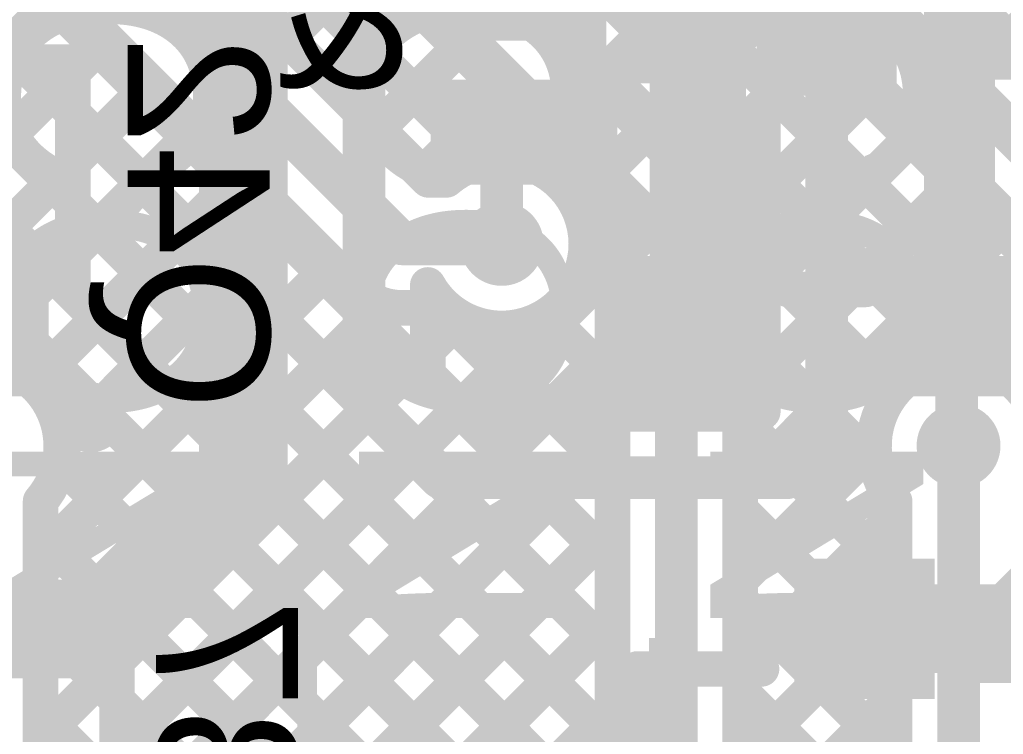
# Model space of a CAD drawing. Header units: millimetres. Extents: x -0.33 to 3.26, y -0.12 to 2.83.
# Drawn here: x 2.186 to 2.4631, y 1.9403 to 2.1414 of the extents above; entities that cross this region are included whole.
import ezdxf

# ---------------------------------------------------------------- set-up
doc = ezdxf.new("R2010")
doc.units = ezdxf.units.MM
doc.header["$MEASUREMENT"] = 0
for name, color, linetype in [('BottomLayer', 5, 'Continuous'), ('BottomOverlay', 54, 'Continuous'), ('BottomPaste', 16, 'Continuous'), ('BottomSolder', 6, 'Continuous'), ('TopLayer', 1, 'Continuous'), ('TopOverlay', 2, 'Continuous'), ('ViaHoleLayer', 16, 'Continuous')]:
    doc.layers.add(name, color=color, linetype=linetype)
doc.styles.add('Arial', font='', dxfattribs={"height": 0.2})
doc.styles.get('Arial').set_extended_font_data('Arial')

# ---------------------------------------------------------------- blocks, each defined once
blk = doc.blocks.new('R__0402_B_129')
at = {"layer": 'BottomLayer'}
for points in [[(-0.0095, 0.0125), (-0.0095, -0.0125), (-0.0275, -0.0125), (-0.0275, 0.0125)], [(0.0275, 0.0125), (0.0275, -0.0125), (0.0095, -0.0125), (0.0095, 0.0125)]]:
    blk.add_hatch(color=5, dxfattribs=at).paths.add_polyline_path(points)
at = {"layer": 'BottomPaste'}
for points in [[(-0.0095, 0.0125), (-0.0095, -0.0125), (-0.0275, -0.0125), (-0.0275, 0.0125)], [(0.0275, 0.0125), (0.0275, -0.0125), (0.0095, -0.0125), (0.0095, 0.0125)]]:
    blk.add_hatch(color=16, dxfattribs=at).paths.add_polyline_path(points)
at = {"layer": 'BottomSolder'}
for points in [[(-0.0055, 0.0165), (-0.0055, -0.0165), (-0.0315, -0.0165), (-0.0315, 0.0165)], [(0.0315, 0.0165), (0.0315, -0.0165), (0.0055, -0.0165), (0.0055, 0.0165)]]:
    blk.add_hatch(color=6, dxfattribs=at).paths.add_polyline_path(points)
at = {"layer": 'BottomOverlay', "const_width": 0.005}
for points in [[(-0.0325, 0.0175), (-0.0325, -0.0175)], [(-0.0325, 0.0175), (-0.0085, 0.0175)], [(0.0085, 0.0175), (0.0325, 0.0175)], [(0.0325, 0.0175), (0.0325, -0.0175)], [(-0.0325, -0.0175), (-0.0085, -0.0175)], [(0.0085, -0.0175), (0.0325, -0.0175)]]:
    blk.add_lwpolyline(points, dxfattribs=at)
at = {"layer": 'BottomOverlay', "const_width": 0.0025}
for points in [[(-0.03375, 0.0175, 1), (-0.03125, 0.0175, 1)], [(-0.03375, 0.0175, 1), (-0.03125, 0.0175, 1)], [(-0.00975, 0.0175, 1), (-0.00725, 0.0175, 1)], [(0.00725, 0.0175, 1), (0.00975, 0.0175, 1)], [(0.03125, 0.0175, 1), (0.03375, 0.0175, 1)], [(0.03125, 0.0175, 1), (0.03375, 0.0175, 1)], [(-0.03375, -0.0175, 1), (-0.03125, -0.0175, 1)], [(-0.03375, -0.0175, 1), (-0.03125, -0.0175, 1)], [(-0.00975, -0.0175, 1), (-0.00725, -0.0175, 1)], [(0.00725, -0.0175, 1), (0.00975, -0.0175, 1)], [(0.03125, -0.0175, 1), (0.03375, -0.0175, 1)], [(0.03125, -0.0175, 1), (0.03375, -0.0175, 1)]]:
    blk.add_lwpolyline(points, format="xyb", close=True, dxfattribs=at)
blk = doc.blocks.new('SOT23_3_B_179')
at = {"layer": 'BottomLayer'}
for points in [[(-0.02166, 0.02657), (-0.05316, 0.02657), (-0.05316, 0.05807), (-0.02166, 0.05807)], [(0.05314, 0.02657), (0.02165, 0.02657), (0.02165, 0.05807), (0.05314, 0.05807)], [(0.01574, -0.05807), (-0.01575, -0.05807), (-0.01575, -0.02657), (0.01574, -0.02657)]]:
    blk.add_hatch(color=5, dxfattribs=at).paths.add_polyline_path(points)
at = {"layer": 'BottomPaste'}
for points in [[(-0.02166, 0.02657), (-0.05316, 0.02657), (-0.05316, 0.05807), (-0.02166, 0.05807)], [(0.05314, 0.02657), (0.02165, 0.02657), (0.02165, 0.05807), (0.05314, 0.05807)], [(0.01574, -0.05807), (-0.01575, -0.05807), (-0.01575, -0.02657), (0.01574, -0.02657)]]:
    blk.add_hatch(color=16, dxfattribs=at).paths.add_polyline_path(points)
at = {"layer": 'BottomSolder'}
for points in [[(-0.01766, 0.02257), (-0.05716, 0.02257), (-0.05716, 0.06207), (-0.01766, 0.06207)], [(0.05714, 0.02257), (0.01765, 0.02257), (0.01765, 0.06207), (0.05714, 0.06207)], [(0.01974, -0.06207), (-0.01975, -0.06207), (-0.01975, -0.02257), (0.01974, -0.02257)]]:
    blk.add_hatch(color=6, dxfattribs=at).paths.add_polyline_path(points)
at = {"layer": 'BottomOverlay'}
for points, const_width in [([(-0.06409, 0.068, 1), (-0.07393, 0.068, 1)], 0.00984), ([(-0.07639, 0.068, 1), (-0.07147, 0.068, 1)], 0.00492), ([(-0.06655, 0.068, 1), (-0.06162, 0.068, 1)], 0.00492), ([(-0.01351, 0.032, 1), (-0.00851, 0.032, 1)], 0.005), ([(0.00849, 0.032, 1), (0.01349, 0.032, 1)], 0.005), ([(-0.06651, 0.03, 1), (-0.06151, 0.03, 1)], 0.005), ([(0.06149, 0.03, 1), (0.06649, 0.03, 1)], 0.005), ([(-0.06651, -0.032, 1), (-0.06151, -0.032, 1)], 0.005), ([(-0.06651, -0.032, 1), (-0.06151, -0.032, 1)], 0.005), ([(-0.03151, -0.032, 1), (-0.02651, -0.032, 1)], 0.005), ([(0.02649, -0.031, 1), (0.03149, -0.031, 1)], 0.005), ([(0.06149, -0.031, 1), (0.06649, -0.031, 1)], 0.005), ([(0.06149, -0.031, 1), (0.06649, -0.031, 1)], 0.005)]:
    blk.add_lwpolyline(points, format="xyb", close=True, dxfattribs=dict(at, const_width=const_width))
at = {"layer": 'BottomOverlay', "const_width": 0.01}
for points in [[(0.01099, 0.032), (-0.01101, 0.032)], [(-0.06401, 0.03), (-0.06401, -0.032)], [(0.06399, 0.03), (0.06399, -0.031)], [(-0.02901, -0.032), (-0.06401, -0.032)], [(0.06399, -0.031), (0.02899, -0.031)]]:
    blk.add_lwpolyline(points, dxfattribs=at)
blk = doc.blocks.new('SOT23_3_B_184')
at = {"layer": 'BottomLayer'}
for points in [[(-0.02166, 0.02657), (-0.05316, 0.02657), (-0.05316, 0.05807), (-0.02166, 0.05807)], [(0.05314, 0.02657), (0.02165, 0.02657), (0.02165, 0.05807), (0.05314, 0.05807)], [(0.01574, -0.05807), (-0.01575, -0.05807), (-0.01575, -0.02657), (0.01574, -0.02657)]]:
    blk.add_hatch(color=5, dxfattribs=at).paths.add_polyline_path(points)
at = {"layer": 'BottomPaste'}
for points in [[(-0.02166, 0.02657), (-0.05316, 0.02657), (-0.05316, 0.05807), (-0.02166, 0.05807)], [(0.05314, 0.02657), (0.02165, 0.02657), (0.02165, 0.05807), (0.05314, 0.05807)], [(0.01574, -0.05807), (-0.01575, -0.05807), (-0.01575, -0.02657), (0.01574, -0.02657)]]:
    blk.add_hatch(color=16, dxfattribs=at).paths.add_polyline_path(points)
at = {"layer": 'BottomSolder'}
for points in [[(-0.01766, 0.02257), (-0.05716, 0.02257), (-0.05716, 0.06207), (-0.01766, 0.06207)], [(0.05714, 0.02257), (0.01765, 0.02257), (0.01765, 0.06207), (0.05714, 0.06207)], [(0.01974, -0.06207), (-0.01975, -0.06207), (-0.01975, -0.02257), (0.01974, -0.02257)]]:
    blk.add_hatch(color=6, dxfattribs=at).paths.add_polyline_path(points)
at = {"layer": 'BottomOverlay'}
for points, const_width in [([(-0.06409, 0.068, 1), (-0.07393, 0.068, 1)], 0.00984), ([(-0.07639, 0.068, 1), (-0.07147, 0.068, 1)], 0.00492), ([(-0.06655, 0.068, 1), (-0.06162, 0.068, 1)], 0.00492), ([(-0.01351, 0.032, 1), (-0.00851, 0.032, 1)], 0.005), ([(0.00849, 0.032, 1), (0.01349, 0.032, 1)], 0.005), ([(-0.06651, 0.03, 1), (-0.06151, 0.03, 1)], 0.005), ([(0.06149, 0.03, 1), (0.06649, 0.03, 1)], 0.005), ([(-0.06651, -0.032, 1), (-0.06151, -0.032, 1)], 0.005), ([(-0.06651, -0.032, 1), (-0.06151, -0.032, 1)], 0.005), ([(-0.03151, -0.032, 1), (-0.02651, -0.032, 1)], 0.005), ([(0.02649, -0.031, 1), (0.03149, -0.031, 1)], 0.005), ([(0.06149, -0.031, 1), (0.06649, -0.031, 1)], 0.005), ([(0.06149, -0.031, 1), (0.06649, -0.031, 1)], 0.005)]:
    blk.add_lwpolyline(points, format="xyb", close=True, dxfattribs=dict(at, const_width=const_width))
at = {"layer": 'BottomOverlay', "const_width": 0.01}
for points in [[(0.01099, 0.032), (-0.01101, 0.032)], [(-0.06401, 0.03), (-0.06401, -0.032)], [(0.06399, 0.03), (0.06399, -0.031)], [(-0.02901, -0.032), (-0.06401, -0.032)], [(0.06399, -0.031), (0.02899, -0.031)]]:
    blk.add_lwpolyline(points, dxfattribs=at)
blk = doc.blocks.new('SOT23_3_B_185')
at = {"layer": 'BottomLayer'}
for points in [[(-0.02166, 0.02657), (-0.05316, 0.02657), (-0.05316, 0.05807), (-0.02166, 0.05807)], [(0.05314, 0.02657), (0.02165, 0.02657), (0.02165, 0.05807), (0.05314, 0.05807)], [(0.01574, -0.05807), (-0.01575, -0.05807), (-0.01575, -0.02657), (0.01574, -0.02657)]]:
    blk.add_hatch(color=5, dxfattribs=at).paths.add_polyline_path(points)
at = {"layer": 'BottomPaste'}
for points in [[(-0.02166, 0.02657), (-0.05316, 0.02657), (-0.05316, 0.05807), (-0.02166, 0.05807)], [(0.05314, 0.02657), (0.02165, 0.02657), (0.02165, 0.05807), (0.05314, 0.05807)], [(0.01574, -0.05807), (-0.01575, -0.05807), (-0.01575, -0.02657), (0.01574, -0.02657)]]:
    blk.add_hatch(color=16, dxfattribs=at).paths.add_polyline_path(points)
at = {"layer": 'BottomSolder'}
for points in [[(-0.01766, 0.02257), (-0.05716, 0.02257), (-0.05716, 0.06207), (-0.01766, 0.06207)], [(0.05714, 0.02257), (0.01765, 0.02257), (0.01765, 0.06207), (0.05714, 0.06207)], [(0.01974, -0.06207), (-0.01975, -0.06207), (-0.01975, -0.02257), (0.01974, -0.02257)]]:
    blk.add_hatch(color=6, dxfattribs=at).paths.add_polyline_path(points)
at = {"layer": 'BottomOverlay'}
for points, const_width in [([(-0.06409, 0.068, 1), (-0.07393, 0.068, 1)], 0.00984), ([(-0.07639, 0.068, 1), (-0.07147, 0.068, 1)], 0.00492), ([(-0.06655, 0.068, 1), (-0.06162, 0.068, 1)], 0.00492), ([(-0.01351, 0.032, 1), (-0.00851, 0.032, 1)], 0.005), ([(0.00849, 0.032, 1), (0.01349, 0.032, 1)], 0.005), ([(-0.06651, 0.03, 1), (-0.06151, 0.03, 1)], 0.005), ([(0.06149, 0.03, 1), (0.06649, 0.03, 1)], 0.005), ([(-0.06651, -0.032, 1), (-0.06151, -0.032, 1)], 0.005), ([(-0.06651, -0.032, 1), (-0.06151, -0.032, 1)], 0.005), ([(-0.03151, -0.032, 1), (-0.02651, -0.032, 1)], 0.005), ([(0.02649, -0.031, 1), (0.03149, -0.031, 1)], 0.005), ([(0.06149, -0.031, 1), (0.06649, -0.031, 1)], 0.005), ([(0.06149, -0.031, 1), (0.06649, -0.031, 1)], 0.005)]:
    blk.add_lwpolyline(points, format="xyb", close=True, dxfattribs=dict(at, const_width=const_width))
at = {"layer": 'BottomOverlay', "const_width": 0.01}
for points in [[(0.01099, 0.032), (-0.01101, 0.032)], [(-0.06401, 0.03), (-0.06401, -0.032)], [(0.06399, 0.03), (0.06399, -0.031)], [(-0.02901, -0.032), (-0.06401, -0.032)], [(0.06399, -0.031), (0.02899, -0.031)]]:
    blk.add_lwpolyline(points, dxfattribs=at)
blk = doc.blocks.new('SOT23_3_B_194')
at = {"layer": 'BottomLayer'}
for points in [[(-0.02166, 0.02657), (-0.05316, 0.02657), (-0.05316, 0.05807), (-0.02166, 0.05807)], [(0.05314, 0.02657), (0.02165, 0.02657), (0.02165, 0.05807), (0.05314, 0.05807)], [(0.01574, -0.05807), (-0.01575, -0.05807), (-0.01575, -0.02657), (0.01574, -0.02657)]]:
    blk.add_hatch(color=5, dxfattribs=at).paths.add_polyline_path(points)
at = {"layer": 'BottomPaste'}
for points in [[(-0.02166, 0.02657), (-0.05316, 0.02657), (-0.05316, 0.05807), (-0.02166, 0.05807)], [(0.05314, 0.02657), (0.02165, 0.02657), (0.02165, 0.05807), (0.05314, 0.05807)], [(0.01574, -0.05807), (-0.01575, -0.05807), (-0.01575, -0.02657), (0.01574, -0.02657)]]:
    blk.add_hatch(color=16, dxfattribs=at).paths.add_polyline_path(points)
at = {"layer": 'BottomSolder'}
for points in [[(-0.01766, 0.02257), (-0.05716, 0.02257), (-0.05716, 0.06207), (-0.01766, 0.06207)], [(0.05714, 0.02257), (0.01765, 0.02257), (0.01765, 0.06207), (0.05714, 0.06207)], [(0.01974, -0.06207), (-0.01975, -0.06207), (-0.01975, -0.02257), (0.01974, -0.02257)]]:
    blk.add_hatch(color=6, dxfattribs=at).paths.add_polyline_path(points)
at = {"layer": 'BottomOverlay'}
for points, const_width in [([(-0.06409, 0.068, 1), (-0.07393, 0.068, 1)], 0.00984), ([(-0.07639, 0.068, 1), (-0.07147, 0.068, 1)], 0.00492), ([(-0.06655, 0.068, 1), (-0.06162, 0.068, 1)], 0.00492), ([(-0.01351, 0.032, 1), (-0.00851, 0.032, 1)], 0.005), ([(0.00849, 0.032, 1), (0.01349, 0.032, 1)], 0.005), ([(-0.06651, 0.03, 1), (-0.06151, 0.03, 1)], 0.005), ([(0.06149, 0.03, 1), (0.06649, 0.03, 1)], 0.005), ([(-0.06651, -0.032, 1), (-0.06151, -0.032, 1)], 0.005), ([(-0.06651, -0.032, 1), (-0.06151, -0.032, 1)], 0.005), ([(-0.03151, -0.032, 1), (-0.02651, -0.032, 1)], 0.005), ([(0.02649, -0.031, 1), (0.03149, -0.031, 1)], 0.005), ([(0.06149, -0.031, 1), (0.06649, -0.031, 1)], 0.005), ([(0.06149, -0.031, 1), (0.06649, -0.031, 1)], 0.005)]:
    blk.add_lwpolyline(points, format="xyb", close=True, dxfattribs=dict(at, const_width=const_width))
at = {"layer": 'BottomOverlay', "const_width": 0.01}
for points in [[(0.01099, 0.032), (-0.01101, 0.032)], [(-0.06401, 0.03), (-0.06401, -0.032)], [(0.06399, 0.03), (0.06399, -0.031)], [(-0.02901, -0.032), (-0.06401, -0.032)], [(0.06399, -0.031), (0.02899, -0.031)]]:
    blk.add_lwpolyline(points, dxfattribs=at)

msp = doc.modelspace()

# ---------------------------------------------------------------- hatches: boundary and pattern name
at = {"layer": 'BottomLayer'}
h = msp.add_hatch(color=5, dxfattribs=at)
edge = h.paths.add_edge_path()
edge.add_arc((2.37596, 2.145), 0.01181, 0, 360)
h = msp.add_hatch(color=5, dxfattribs=at)
edge = h.paths.add_edge_path()
edge.add_arc((2.32182, 2.07832), 0.01181, 0, 360)
h = msp.add_hatch(color=5, dxfattribs=at)
edge = h.paths.add_edge_path()
edge.add_arc((2.4505, 2.0215), 0.01181, 0, 360)
at = {"layer": 'TopLayer'}
h = msp.add_hatch(color=1, dxfattribs=at)
edge = h.paths.add_edge_path()
edge.add_arc((2.37596, 2.145), 0.01181, 0, 360)
h = msp.add_hatch(color=1, dxfattribs=at)
edge = h.paths.add_edge_path()
edge.add_arc((2.32182, 2.07832), 0.01181, 0, 360)
h = msp.add_hatch(color=1, dxfattribs=at)
edge = h.paths.add_edge_path()
edge.add_arc((2.4505, 2.0215), 0.01181, 0, 360)
at = {"layer": 'ViaHoleLayer'}
h = msp.add_hatch(color=16, dxfattribs=at)
edge = h.paths.add_edge_path()
edge.add_arc((2.37596, 2.145), 0.00591, 0, 360)
h = msp.add_hatch(color=16, dxfattribs=at)
edge = h.paths.add_edge_path()
edge.add_arc((2.32182, 2.07832), 0.00591, 0, 360)
h = msp.add_hatch(color=16, dxfattribs=at)
edge = h.paths.add_edge_path()
edge.add_arc((2.4505, 2.0215), 0.00591, 0, 360)

# ---------------------------------------------------------------- linework, layer by layer
at = {"layer": 'BottomLayer'}
for points, const_width in [([(2.249, 2.01215), (2.249, 2.341)], 0.025), ([(2.37596, 2.145), (2.37596, 2.17393)], 0.025), ([(2.45076, 2.05518), (2.45076, 2.17718)], 0.02), ([(2.34632, 2.1325), (2.34632, 2.1695)], 0.01), ([(2.38562, 2.11207), (2.38562, 2.16757)], 0.01), ([(2.34632, 2.12205), (2.38562, 2.16134)], 0.01), ([(2.34632, 2.15933), (2.38562, 2.12004)], 0.01), ([(2.37596, 2.05518), (2.37596, 2.145)], 0.025), ([(2.283, 2.135), (2.2965, 2.1485)], 0.012), ([(2.283, 2.03415), (2.283, 2.135)], 0.012), ([(2.41336, 2.02359), (2.41336, 2.13332)], 0.012), ([(2.34632, 2.09376), (2.38562, 2.13306)], 0.01), ([(2.34632, 2.1275), (2.34632, 2.1325)], 0.01), ([(2.34632, 2.1275), (2.34632, 2.1325)], 0.01), ([(2.34632, 2.13105), (2.39536, 2.08201)], 0.01), ([(2.34632, 2.0905), (2.34632, 2.1275)], 0.01), ([(2.31172, 2.03088), (2.39292, 2.11207)], 0.01), ([(2.32182, 2.07832), (2.32182, 2.1115)], 0.012), ([(2.38562, 2.11207), (2.39536, 2.11207)], 0.01), ([(2.39536, 2.03105), (2.39536, 2.11207)], 0.01), ([(2.34632, 2.10277), (2.39536, 2.05373)], 0.01), ([(2.34305, 2.0905), (2.34632, 2.09376)], 0.01), ([(2.34228, 2.0905), (2.34632, 2.0905)], 0.01), ([(2.33962, 2.0305), (2.39536, 2.08624)], 0.01), ([(2.34545, 2.07536), (2.39031, 2.0305)], 0.01), ([(2.301, 2.0416), (2.301, 2.06677)], 0.01), ([(2.301, 2.06324), (2.33374, 2.0305)], 0.01), ([(2.45076, 2.04867), (2.45076, 2.05518)], 0.02), ([(2.301, 2.04844), (2.31013, 2.05757)], 0.01), ([(2.33441, 2.05811), (2.36202, 2.0305)], 0.01), ([(2.36791, 2.0305), (2.39536, 2.05795)], 0.01), ([(2.45, 2.02033), (2.45, 2.051)], 0.012), ([(2.301, 2.0416), (2.31211, 2.0305)], 0.01), ([(2.283, 2.03415), (2.30465, 2.0125)], 0.012), ([(2.466, 1.97), (2.525, 2.029)], 0.025), ([(2.31211, 2.0305), (2.39481, 2.0305)], 0.01), ([(2.40227, 2.0125), (2.41336, 2.02359)], 0.012), ([(2.20817, 1.97132), (2.249, 2.01215)], 0.025), ([(2.30465, 2.0125), (2.40227, 2.0125)], 0.012), ([(2.14946, 1.97132), (2.20817, 1.97132)], 0.025), ([(2.424, 1.97), (2.466, 1.97)], 0.025)]:
    msp.add_lwpolyline(points, dxfattribs=dict(at, const_width=const_width))
for points, const_width in [([(2.36971, 2.145, 1), (2.38221, 2.145, 1)], 0.0125), ([(2.36971, 2.145, 1), (2.38221, 2.145, 1)], 0.0125), ([(2.28, 2.135, 1), (2.286, 2.135, 1)], 0.006), ([(2.28, 2.135, 1), (2.286, 2.135, 1)], 0.006), ([(2.41036, 2.13332, 1), (2.41636, 2.13332, 1)], 0.006), ([(2.34382, 2.1325, 1), (2.34882, 2.1325, 1)], 0.005), ([(2.34382, 2.1325, 1), (2.34882, 2.1325, 1)], 0.005), ([(2.34382, 2.1325, 1), (2.34882, 2.1325, 1)], 0.005), ([(2.38312, 2.13306, 1), (2.38812, 2.13306, 1)], 0.005), ([(2.34382, 2.13105, 1), (2.34882, 2.13105, 1)], 0.005), ([(2.34382, 2.1275, 1), (2.34882, 2.1275, 1)], 0.005), ([(2.34382, 2.1275, 1), (2.34882, 2.1275, 1)], 0.005), ([(2.34382, 2.1275, 1), (2.34882, 2.1275, 1)], 0.005), ([(2.34382, 2.12205, 1), (2.34882, 2.12205, 1)], 0.005), ([(2.38312, 2.12004, 1), (2.38812, 2.12004, 1)], 0.005), ([(2.31882, 2.1115, 1), (2.32482, 2.1115, 1)], 0.006), ([(2.38312, 2.11207, 1), (2.38812, 2.11207, 1)], 0.005), ([(2.38312, 2.11207, 1), (2.38812, 2.11207, 1)], 0.005), ([(2.39042, 2.11207, 1), (2.39542, 2.11207, 1)], 0.005), ([(2.39286, 2.11207, 1), (2.39786, 2.11207, 1)], 0.005), ([(2.39286, 2.11207, 1), (2.39786, 2.11207, 1)], 0.005), ([(2.34382, 2.10277, 1), (2.34882, 2.10277, 1)], 0.005), ([(2.34382, 2.09376, 1), (2.34882, 2.09376, 1)], 0.005), ([(2.34382, 2.09376, 1), (2.34882, 2.09376, 1)], 0.005), ([(2.33978, 2.0905, 1), (2.34478, 2.0905, 1)], 0.005), ([(2.33978, 2.0905, 1), (2.34478, 2.0905, 1)], 0.005), ([(2.34055, 2.0905, 1), (2.34555, 2.0905, 1)], 0.005), ([(2.34382, 2.0905, 1), (2.34882, 2.0905, 1)], 0.005), ([(2.34382, 2.0905, 1), (2.34882, 2.0905, 1)], 0.005), ([(2.39286, 2.08624, 1), (2.39786, 2.08624, 1)], 0.005), ([(2.39286, 2.08201, 1), (2.39786, 2.08201, 1)], 0.005), ([(2.31882, 2.07832, 1), (2.32482, 2.07832, 1)], 0.006), ([(2.34313, 2.07832, 1), (2.34813, 2.07832, 1)], 0.005), ([(2.34313, 2.07832, 1), (2.34813, 2.07832, 1)], 0.005), ([(2.34295, 2.07536, 1), (2.34795, 2.07536, 1)], 0.005), ([(2.2985, 2.06677, 1), (2.3035, 2.06677, 1)], 0.005), ([(2.2985, 2.06677, 1), (2.3035, 2.06677, 1)], 0.005), ([(2.2985, 2.06324, 1), (2.3035, 2.06324, 1)], 0.005), ([(2.36971, 2.05518, 1), (2.38221, 2.05518, 1)], 0.0125), ([(2.44576, 2.05518, 1), (2.45576, 2.05518, 1)], 0.01), ([(2.44576, 2.05518, 1), (2.45576, 2.05518, 1)], 0.01), ([(2.30763, 2.05757, 1), (2.31263, 2.05757, 1)], 0.005), ([(2.33191, 2.05811, 1), (2.33691, 2.05811, 1)], 0.005), ([(2.39286, 2.05795, 1), (2.39786, 2.05795, 1)], 0.005), ([(2.39286, 2.05373, 1), (2.39786, 2.05373, 1)], 0.005), ([(2.44576, 2.04867, 1), (2.45576, 2.04867, 1)], 0.01), ([(2.447, 2.051, 1), (2.453, 2.051, 1)], 0.006), ([(2.2985, 2.04844, 1), (2.3035, 2.04844, 1)], 0.005), ([(2.2985, 2.0416, 1), (2.3035, 2.0416, 1)], 0.005), ([(2.2985, 2.0416, 1), (2.3035, 2.0416, 1)], 0.005), ([(2.28, 2.03415, 1), (2.286, 2.03415, 1)], 0.006), ([(2.28, 2.03415, 1), (2.286, 2.03415, 1)], 0.006), ([(2.30922, 2.03088, 1), (2.31422, 2.03088, 1)], 0.005), ([(2.30961, 2.0305, 1), (2.31461, 2.0305, 1)], 0.005), ([(2.30961, 2.0305, 1), (2.31461, 2.0305, 1)], 0.005), ([(2.33124, 2.0305, 1), (2.33624, 2.0305, 1)], 0.005), ([(2.33712, 2.0305, 1), (2.34212, 2.0305, 1)], 0.005), ([(2.35952, 2.0305, 1), (2.36452, 2.0305, 1)], 0.005), ([(2.36541, 2.0305, 1), (2.37041, 2.0305, 1)], 0.005), ([(2.38781, 2.0305, 1), (2.39281, 2.0305, 1)], 0.005), ([(2.39231, 2.0305, 1), (2.39731, 2.0305, 1)], 0.005), ([(2.39286, 2.03105, 1), (2.39786, 2.03105, 1)], 0.005), ([(2.41036, 2.02359, 1), (2.41636, 2.02359, 1)], 0.006), ([(2.41036, 2.02359, 1), (2.41636, 2.02359, 1)], 0.006), ([(2.447, 2.02033, 1), (2.453, 2.02033, 1)], 0.006), ([(2.24275, 2.01215, 1), (2.25525, 2.01215, 1)], 0.0125), ([(2.24275, 2.01215, 1), (2.25525, 2.01215, 1)], 0.0125), ([(2.30165, 2.0125, 1), (2.30765, 2.0125, 1)], 0.006), ([(2.30165, 2.0125, 1), (2.30765, 2.0125, 1)], 0.006), ([(2.39927, 2.0125, 1), (2.40527, 2.0125, 1)], 0.006), ([(2.39927, 2.0125, 1), (2.40527, 2.0125, 1)], 0.006), ([(2.20192, 1.97132, 1), (2.21442, 1.97132, 1)], 0.0125), ([(2.20192, 1.97132, 1), (2.21442, 1.97132, 1)], 0.0125), ([(2.41775, 1.97, 1), (2.43025, 1.97, 1)], 0.0125), ([(2.45975, 1.97, 1), (2.47225, 1.97, 1)], 0.0125), ([(2.45975, 1.97, 1), (2.47225, 1.97, 1)], 0.0125)]:
    msp.add_lwpolyline(points, format="xyb", close=True, dxfattribs=dict(at, const_width=const_width))
at = {"layer": 'BottomLayer', "const_width": 0.01}
for points in [[(2.34228, 2.0905, -0.135017), (2.34563, 2.07832)], [(2.34563, 2.07832, -0.774201), (2.301, 2.06677)]]:
    msp.add_lwpolyline(points, format="xyb", dxfattribs=at)
at = {"layer": 'TopLayer'}
for points, const_width in [([(2.34067, 2.20459), (2.648, 1.89725)], 0.01), ([(2.14089, 2.20072), (2.353, 1.98861)], 0.01), ([(2.24078, 2.20265), (2.353, 2.09043)], 0.01), ([(2.128, 2.18815), (2.353, 1.96315)], 0.01), ([(2.22982, 2.18815), (2.31646, 2.10152)], 0.01), ([(2.33215, 2.18765), (2.648, 1.8718)], 0.01), ([(2.31667, 2.18279), (2.3837, 2.11575)], 0.01), ([(2.41656, 2.1839), (2.50435, 2.0961)], 0.01), ([(2.21678, 2.18068), (2.30114, 2.09632)], 0.01), ([(2.29867, 2.17533), (2.371, 2.103)], 0.012), ([(2.39856, 2.17644), (2.4969, 2.0781)], 0.012), ([(2.11689, 2.17381), (2.353, 1.93769)], 0.01), ([(2.19878, 2.17322), (2.29368, 2.07832)], 0.012), ([(2.46469, 2.13577), (2.49523, 2.16631)], 0.01), ([(2.28596, 2.16258), (2.353, 2.09554)], 0.01), ([(2.38585, 2.16369), (2.48414, 2.0654)], 0.01), ([(2.18607, 2.16047), (2.28093, 2.06561)], 0.01), ([(2.26137, 2.13609), (2.28691, 2.16163)], 0.01), ([(2.36328, 2.13618), (2.38832, 2.16122)], 0.01), ([(2.11689, 2.06798), (2.19773, 2.14882)], 0.01), ([(2.11689, 2.14835), (2.353, 1.91224)], 0.01), ([(2.2741, 2.12336), (2.29964, 2.1489)], 0.01), ([(2.37601, 2.12345), (2.40105, 2.14849)], 0.01), ([(2.11689, 2.04252), (2.21046, 2.13609)], 0.01), ([(2.28682, 2.11063), (2.31237, 2.13618)], 0.01), ([(2.38771, 2.10969), (2.41378, 2.13577)], 0.01), ([(2.11689, 2.01707), (2.22318, 2.12336)], 0.01), ([(2.29955, 2.0979), (2.3251, 2.12345)], 0.01), ([(2.389, 2.08553), (2.42651, 2.12304)], 0.01), ([(2.11689, 2.12289), (2.353, 1.88678)], 0.01), ([(2.17031, 2.04503), (2.23591, 2.11063)], 0.01), ([(2.32833, 2.10122), (2.33782, 2.11072)], 0.01), ([(2.389, 2.06007), (2.43923, 2.11031)], 0.01), ([(2.371, 1.70817), (2.371, 2.103)], 0.012), ([(2.38882, 2.10552), (2.44908, 2.04526)], 0.01), ([(2.389, 1.70817), (2.389, 2.103)], 0.01), ([(2.18989, 2.03915), (2.24864, 2.0979)], 0.01), ([(2.30114, 2.09632), (2.30624, 2.09632)], 0.01), ([(2.34257, 2.09001), (2.35055, 2.09799)], 0.01), ([(2.353, 1.71562), (2.353, 2.09554)], 0.01), ([(2.389, 2.03462), (2.45196, 2.09758)], 0.01), ([(2.19772, 2.02153), (2.26137, 2.08518)], 0.01), ([(2.389, 2.00916), (2.46469, 2.08485)], 0.01), ([(2.29368, 2.07832), (2.32182, 2.07832)], 0.012), ([(2.389, 2.07988), (2.43218, 2.0367)], 0.01), ([(2.19191, 1.9139), (2.353, 2.07499)], 0.01), ([(2.19191, 1.99027), (2.2741, 2.07245)], 0.01), ([(2.34502, 2.07295), (2.353, 2.06497)], 0.01), ([(2.4506, 2.04531), (2.47742, 2.07213)], 0.01), ([(2.19191, 1.96481), (2.28826, 2.06116)], 0.01), ([(2.29368, 2.06032), (2.30624, 2.06032)], 0.01), ([(2.19191, 1.93935), (2.31013, 2.05758)], 0.01), ([(2.30843, 2.05863), (2.353, 2.01406)], 0.01), ([(2.33441, 2.05811), (2.353, 2.03952)], 0.01), ([(2.389, 2.05443), (2.42731, 2.01612)], 0.01), ([(2.19191, 1.88844), (2.353, 2.04953)], 0.01), ([(2.389, 2.02897), (2.4325, 1.98547)], 0.01), ([(2.19191, 1.86299), (2.353, 2.02407)], 0.01), ([(2.389, 1.98371), (2.42669, 2.0214)], 0.01), ([(2.4505, 1.5425), (2.4505, 2.0215)], 0.012), ([(2.1973, 2.01703), (2.353, 1.86133)], 0.01), ([(2.19191, 1.583), (2.19191, 2.00591)], 0.01), ([(2.4325, 1.5425), (2.4325, 2.00591)], 0.01), ([(2.389, 2.00352), (2.4325, 1.96001)], 0.01), ([(2.389, 1.95825), (2.4325, 2.00176)], 0.01), ([(2.19191, 1.83753), (2.353, 1.99862)], 0.01), ([(2.19191, 1.99696), (2.353, 1.83587)], 0.01), ([(2.389, 1.97806), (2.4325, 1.93456)], 0.01), ([(2.389, 1.9328), (2.4325, 1.9763)], 0.01), ([(2.19191, 1.81207), (2.353, 1.97316)], 0.01), ([(2.19191, 1.9715), (2.353, 1.81042)], 0.01), ([(2.389, 1.95261), (2.4325, 1.9091)], 0.01), ([(2.389, 1.90734), (2.4325, 1.95084)], 0.01), ([(2.19191, 1.78662), (2.353, 1.94771)], 0.01), ([(2.19191, 1.94605), (2.353, 1.78496)], 0.01)]:
    msp.add_lwpolyline(points, dxfattribs=dict(at, const_width=const_width))
for points, const_width in [([(2.20796, 2.13609, 1), (2.21296, 2.13609, 1)], 0.005), ([(2.25887, 2.13609, 1), (2.26387, 2.13609, 1)], 0.005), ([(2.30987, 2.13618, 1), (2.31487, 2.13618, 1)], 0.005), ([(2.36078, 2.13618, 1), (2.36578, 2.13618, 1)], 0.005), ([(2.41128, 2.13577, 1), (2.41628, 2.13577, 1)], 0.005), ([(2.46219, 2.13577, 1), (2.46719, 2.13577, 1)], 0.005), ([(2.22068, 2.12336, 1), (2.22568, 2.12336, 1)], 0.005), ([(2.2716, 2.12336, 1), (2.2766, 2.12336, 1)], 0.005), ([(2.3226, 2.12345, 1), (2.3276, 2.12345, 1)], 0.005), ([(2.37351, 2.12345, 1), (2.37851, 2.12345, 1)], 0.005), ([(2.42401, 2.12304, 1), (2.42901, 2.12304, 1)], 0.005), ([(2.3812, 2.11575, 1), (2.3862, 2.11575, 1)], 0.005), ([(2.3812, 2.11575, 1), (2.3862, 2.11575, 1)], 0.005), ([(2.38123, 2.11573, 1), (2.38623, 2.11573, 1)], 0.005), ([(2.23341, 2.11063, 1), (2.23841, 2.11063, 1)], 0.005), ([(2.28432, 2.11063, 1), (2.28932, 2.11063, 1)], 0.005), ([(2.33532, 2.11072, 1), (2.34032, 2.11072, 1)], 0.005), ([(2.38521, 2.10969, 1), (2.39021, 2.10969, 1)], 0.005), ([(2.43673, 2.11031, 1), (2.44173, 2.11031, 1)], 0.005), ([(2.368, 2.103, 1), (2.374, 2.103, 1)], 0.006), ([(2.368, 2.103, 1), (2.374, 2.103, 1)], 0.006), ([(2.38632, 2.10552, 1), (2.39132, 2.10552, 1)], 0.005), ([(2.31396, 2.10152, 1), (2.31896, 2.10152, 1)], 0.005), ([(2.32583, 2.10122, 1), (2.33083, 2.10122, 1)], 0.005), ([(2.3865, 2.103, 1), (2.3915, 2.103, 1)], 0.005), ([(2.3865, 2.103, 1), (2.3915, 2.103, 1)], 0.005), ([(2.3865, 2.103, 1), (2.3915, 2.103, 1)], 0.005), ([(2.24614, 2.0979, 1), (2.25114, 2.0979, 1)], 0.005), ([(2.29705, 2.0979, 1), (2.30205, 2.0979, 1)], 0.005), ([(2.29864, 2.09632, 1), (2.30364, 2.09632, 1)], 0.005), ([(2.29864, 2.09632, 1), (2.30364, 2.09632, 1)], 0.005), ([(2.30374, 2.09632, 1), (2.30874, 2.09632, 1)], 0.005), ([(2.30374, 2.09632, 1), (2.30874, 2.09632, 1)], 0.005), ([(2.34805, 2.09799, 1), (2.35305, 2.09799, 1)], 0.005), ([(2.3505, 2.09554, 1), (2.3555, 2.09554, 1)], 0.005), ([(2.3505, 2.09554, 1), (2.3555, 2.09554, 1)], 0.005), ([(2.44946, 2.09758, 1), (2.45446, 2.09758, 1)], 0.005), ([(2.34007, 2.09001, 1), (2.34507, 2.09001, 1)], 0.005), ([(2.3505, 2.09043, 1), (2.3555, 2.09043, 1)], 0.005), ([(2.25887, 2.08518, 1), (2.26387, 2.08518, 1)], 0.005), ([(2.3865, 2.08553, 1), (2.3915, 2.08553, 1)], 0.005), ([(2.46219, 2.08485, 1), (2.46719, 2.08485, 1)], 0.005), ([(2.29068, 2.07832, 1), (2.29668, 2.07832, 1)], 0.006), ([(2.29068, 2.07832, 1), (2.29668, 2.07832, 1)], 0.006), ([(2.31882, 2.07832, 1), (2.32482, 2.07832, 1)], 0.006), ([(2.3865, 2.07988, 1), (2.3915, 2.07988, 1)], 0.005), ([(2.34313, 2.07832, 1), (2.34813, 2.07832, 1)], 0.005), ([(2.34313, 2.07832, 1), (2.34813, 2.07832, 1)], 0.005), ([(2.3505, 2.07499, 1), (2.3555, 2.07499, 1)], 0.005), ([(2.2716, 2.07245, 1), (2.2766, 2.07245, 1)], 0.005), ([(2.34252, 2.07295, 1), (2.34752, 2.07295, 1)], 0.005), ([(2.27843, 2.06561, 1), (2.28343, 2.06561, 1)], 0.005), ([(2.27843, 2.06561, 1), (2.28343, 2.06561, 1)], 0.005), ([(2.27845, 2.06559, 1), (2.28345, 2.06559, 1)], 0.005), ([(2.3505, 2.06497, 1), (2.3555, 2.06497, 1)], 0.005), ([(2.28576, 2.06116, 1), (2.29076, 2.06116, 1)], 0.005), ([(2.29118, 2.06032, 1), (2.29618, 2.06032, 1)], 0.005), ([(2.29118, 2.06032, 1), (2.29618, 2.06032, 1)], 0.005), ([(2.29118, 2.06032, 1), (2.29618, 2.06032, 1)], 0.005), ([(2.30374, 2.06032, 1), (2.30874, 2.06032, 1)], 0.005), ([(2.30374, 2.06032, 1), (2.30874, 2.06032, 1)], 0.005), ([(2.3865, 2.06007, 1), (2.3915, 2.06007, 1)], 0.005), ([(2.30593, 2.05863, 1), (2.31093, 2.05863, 1)], 0.005), ([(2.30763, 2.05758, 1), (2.31263, 2.05758, 1)], 0.005), ([(2.33191, 2.05811, 1), (2.33691, 2.05811, 1)], 0.005), ([(2.3865, 2.05443, 1), (2.3915, 2.05443, 1)], 0.005), ([(2.3505, 2.04953, 1), (2.3555, 2.04953, 1)], 0.005), ([(2.44658, 2.04526, 1), (2.45158, 2.04526, 1)], 0.005), ([(2.4481, 2.04531, 1), (2.4531, 2.04531, 1)], 0.005), ([(2.18739, 2.03915, 1), (2.19239, 2.03915, 1)], 0.005), ([(2.3505, 2.03952, 1), (2.3555, 2.03952, 1)], 0.005), ([(2.3865, 2.03462, 1), (2.3915, 2.03462, 1)], 0.005), ([(2.42968, 2.0367, 1), (2.43468, 2.0367, 1)], 0.005), ([(2.3865, 2.02897, 1), (2.3915, 2.02897, 1)], 0.005), ([(2.3505, 2.02407, 1), (2.3555, 2.02407, 1)], 0.005), ([(2.19522, 2.02153, 1), (2.20022, 2.02153, 1)], 0.005), ([(2.19522, 2.0215, 1), (2.20022, 2.0215, 1)], 0.005), ([(2.19522, 2.0215, 1), (2.20022, 2.0215, 1)], 0.005), ([(2.42419, 2.0214, 1), (2.42919, 2.0214, 1)], 0.005), ([(2.4475, 2.0215, 1), (2.4535, 2.0215, 1)], 0.006), ([(2.1948, 2.01703, 1), (2.1998, 2.01703, 1)], 0.005), ([(2.42481, 2.01612, 1), (2.42981, 2.01612, 1)], 0.005), ([(2.3505, 2.01406, 1), (2.3555, 2.01406, 1)], 0.005), ([(2.3865, 2.00916, 1), (2.3915, 2.00916, 1)], 0.005), ([(2.18941, 2.00591, 1), (2.19441, 2.00591, 1)], 0.005), ([(2.18941, 2.00591, 1), (2.19441, 2.00591, 1)], 0.005), ([(2.43, 2.00591, 1), (2.435, 2.00591, 1)], 0.005), ([(2.43, 2.00591, 1), (2.435, 2.00591, 1)], 0.005), ([(2.3865, 2.00352, 1), (2.3915, 2.00352, 1)], 0.005), ([(2.43, 2.00176, 1), (2.435, 2.00176, 1)], 0.005), ([(2.3505, 1.99862, 1), (2.3555, 1.99862, 1)], 0.005), ([(2.18941, 1.99696, 1), (2.19441, 1.99696, 1)], 0.005), ([(2.18941, 1.99027, 1), (2.19441, 1.99027, 1)], 0.005), ([(2.3505, 1.98861, 1), (2.3555, 1.98861, 1)], 0.005), ([(2.43, 1.98547, 1), (2.435, 1.98547, 1)], 0.005), ([(2.3865, 1.98371, 1), (2.3915, 1.98371, 1)], 0.005), ([(2.3865, 1.97806, 1), (2.3915, 1.97806, 1)], 0.005), ([(2.43, 1.9763, 1), (2.435, 1.9763, 1)], 0.005), ([(2.18941, 1.9715, 1), (2.19441, 1.9715, 1)], 0.005), ([(2.3505, 1.97316, 1), (2.3555, 1.97316, 1)], 0.005), ([(2.18941, 1.96481, 1), (2.19441, 1.96481, 1)], 0.005), ([(2.3505, 1.96315, 1), (2.3555, 1.96315, 1)], 0.005), ([(2.43, 1.96001, 1), (2.435, 1.96001, 1)], 0.005), ([(2.3865, 1.95825, 1), (2.3915, 1.95825, 1)], 0.005), ([(2.3865, 1.95261, 1), (2.3915, 1.95261, 1)], 0.005), ([(2.43, 1.95084, 1), (2.435, 1.95084, 1)], 0.005), ([(2.18941, 1.94605, 1), (2.19441, 1.94605, 1)], 0.005), ([(2.3505, 1.94771, 1), (2.3555, 1.94771, 1)], 0.005), ([(2.18941, 1.93935, 1), (2.19441, 1.93935, 1)], 0.005), ([(2.3505, 1.93769, 1), (2.3555, 1.93769, 1)], 0.005)]:
    msp.add_lwpolyline(points, format="xyb", close=True, dxfattribs=dict(at, const_width=const_width))
at = {"layer": 'TopLayer', "const_width": 0.01}
for points in [[(2.3837, 2.11575, -0.199396), (2.389, 2.103)], [(2.38373, 2.11573, -0.198912), (2.389, 2.103)], [(2.30624, 2.09632, -0.642551), (2.34563, 2.07832)], [(2.34563, 2.07832, -0.642551), (2.30624, 2.06032)], [(2.29368, 2.06032, -0.199396), (2.28093, 2.06561)], [(2.29368, 2.06032, -0.198912), (2.28095, 2.06559)], [(2.15591, 2.00591, -1.440035), (2.19772, 2.0215)], [(2.4325, 2.00591, -1.440035), (2.47431, 2.0215)], [(2.19772, 2.0215, -0.18034), (2.19191, 2.00591)]]:
    msp.add_lwpolyline(points, format="xyb", dxfattribs=at)

# ---------------------------------------------------------------- block references
for name, p, rotation in [('R__0402_B_129', (2.32182, 2.13), 90), ('SOT23_3_B_179', (2.137, 2.0975), 180), ('SOT23_3_B_185', (2.41336, 2.0975), 180), ('SOT23_3_B_184', (2.14945, 1.929), 180), ('SOT23_3_B_194', (2.42399, 1.92768), 180)]:
    msp.add_blockref(name, p, dxfattribs=dict(rotation=rotation))

# ---------------------------------------------------------------- texts
at = {"layer": 'BottomOverlay', "style": 'Arial', "text_generation_flag": 2}
for s, rotation, p in [('&', 360, (2.29582, 2.12232)), ('Q42', 270, (2.21641, 2.0315)), ('Q37', 270, (2.22445, 1.873))]:
    msp.add_text(s, height=0.04, rotation=rotation, dxfattribs=at).set_placement(p)
at = {"layer": 'TopOverlay', "style": 'Arial'}
for s, p in [('CON_8', (2.18059, 2.1524)), ('CON_7', (2.28159, 2.1524)), ('CON_6', (2.38059, 2.1524))]:
    msp.add_text(s, height=0.06, rotation=270, dxfattribs=at).set_placement(p)

doc.saveas('drawing.dxf')
